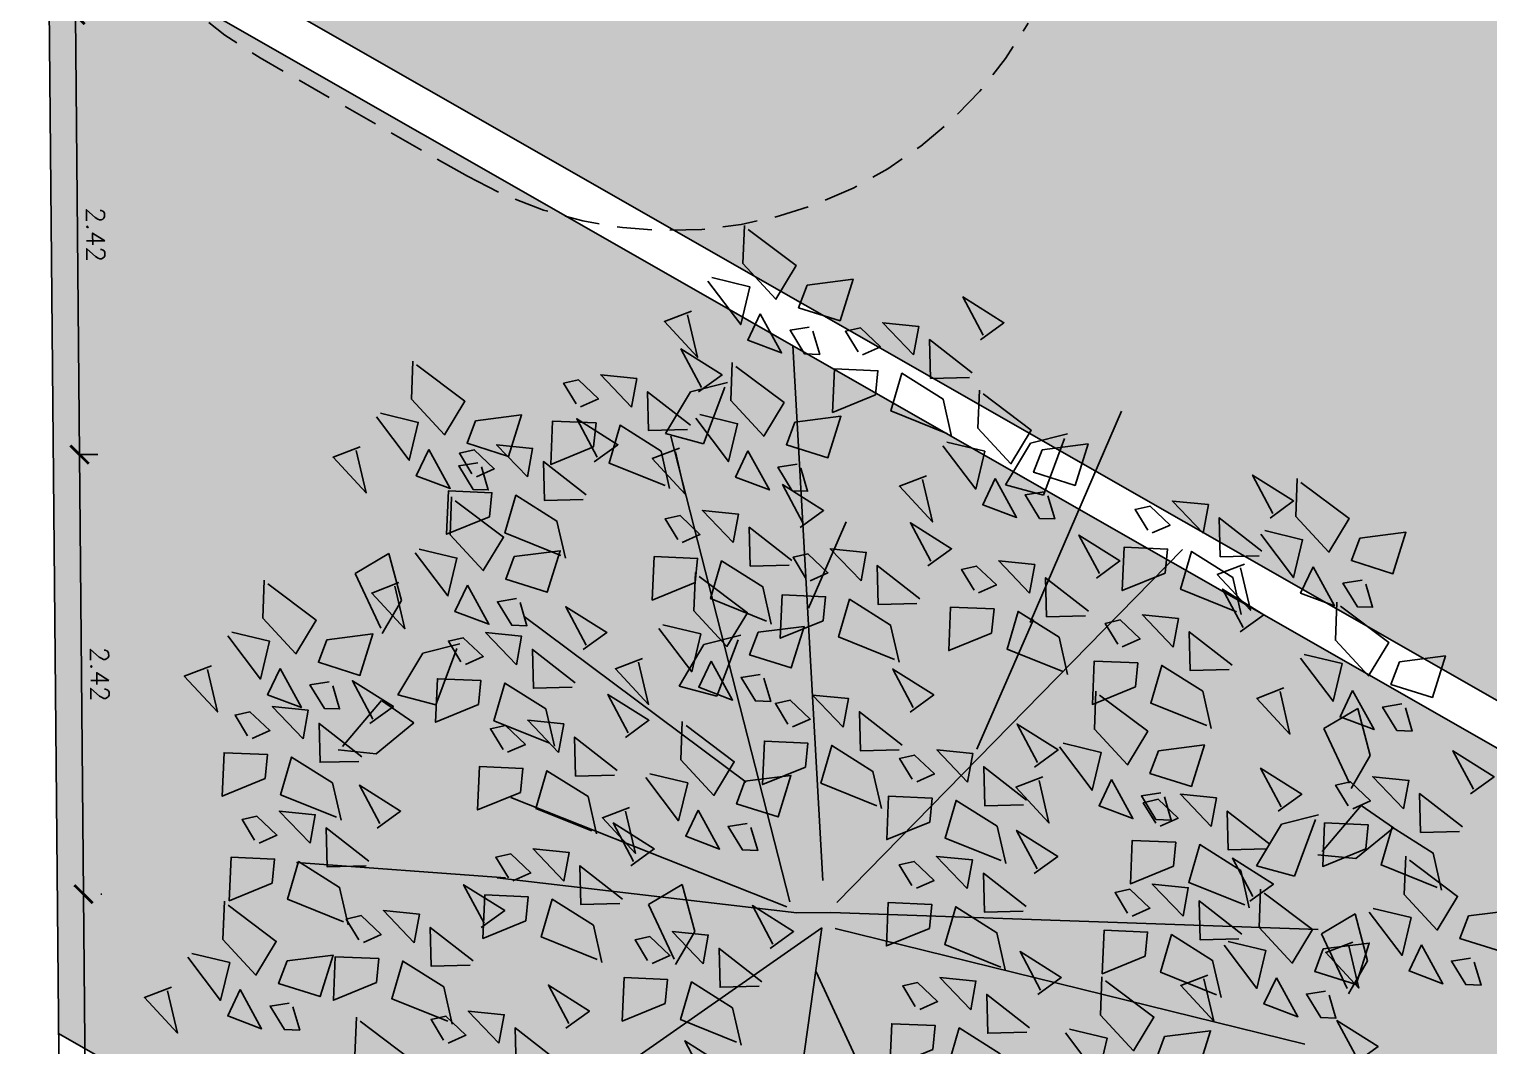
# Model space of a CAD drawing. Header units: millimetres. Extents: x 460 to 723, y 360 to 962.
# Drawn here: x 581.85 to 589.88, y 576.43 to 582.02 of the extents above; entities that cross this region are included whole.
import ezdxf

# ---------------------------------------------------------------- set-up
doc = ezdxf.new("R2010")
doc.units = ezdxf.units.MM
doc.linetypes.add('HIDDEN2', pattern=[4.7625, 3.175, -1.5875])
doc.layers.get('0').update_dxf_attribs({"true_color": 0xc2ced6})
for name, color, linetype in [('00_Lotes', 224, 'Continuous'), ('ARBOLES', 7, 'Continuous'), ('C-ROAD', 7, 'Continuous'), ('Default', 7, 'Continuous'), ('DV3_Predeterminado', 7, 'Continuous'), ('G-ACOTADO LOTES', 251, 'Continuous')]:
    doc.layers.add(name, color=color, linetype=linetype)
doc.layers.add('Menorca-Parques-A-Arboles', color=74, linetype='Continuous', lineweight=18)
doc.layers.add('Menorca-Parques-A-Bruñas', color=252, linetype='Continuous', lineweight=5)
doc.styles.add('01COTAS', font='romans.shx')
doc.dimstyles.new('DIM-50-PLANTA', dxfattribs={"dimscale": 0.05, "dimtxt": 2, "dimasz": 2, "dimexe": 2, "dimexo": 2, "dimgap": 1, "dimtad": 1, "dimzin": 4, "dimdsep": 46, "dimtxsty": '01COTAS', "dimblk": 'ARCHTICK', "dimcen": 25, "dimclrd": 256, "dimclre": 256, "dimclrt": 2, "dimadec": 0, "dimazin": 3, "dimtfac": 1, "dimtmove": 2, "dimatfit": 3, "dimfxl": 2, "dimtolj": 1, "dimtzin": 0, "dimarcsym": 0})

# ---------------------------------------------------------------- blocks, each defined once
blk = doc.blocks.new('SE2')
at = {"layer": 'DV3_Predeterminado', "color": 7, "linetype": 'HIDDEN2', "lineweight": 25}
blk.add_line((49.43, 88.65), (49.43, 110.4), dxfattribs=at)
for centre, start, end in [((86.93, 110.4), 90, 180), ((86.93, 88.65), 180, 270)]:
    blk.add_arc(centre, 37.5, start, end, dxfattribs=at)
blk = doc.blocks.new('rrety')
at = {"layer": 'ARBOLES', "color": 2}
for p, q in [((498.0409, 232.38948), (498.04069, 232.40944)), ((498.04271, 232.40746), (498.06883, 232.38973)), ((498.2316, 232.3946), (498.24968, 232.40305)), ((498.22291, 232.37072), (498.2316, 232.3946)), ((498.24871, 232.40039), (498.24339, 232.36928)), ((498.05904, 232.37169), (498.0409, 232.38948)), ((498.06883, 232.38973), (498.05904, 232.37169)), ((498.24339, 232.36928), (498.22291, 232.37072)), ((498.21788, 232.3568), (498.23765, 232.36237)), ((498.2234, 232.32572), (498.21788, 232.3568)), ((498.23765, 232.36237), (498.23754, 232.33696)), ((498.23754, 232.33696), (498.22339, 232.32289)), ((498.26115, 232.31898), (498.26094, 232.33893)), ((498.26296, 232.33696), (498.28908, 232.31923)), ((498.27929, 232.30118), (498.26115, 232.31898)), ((498.28908, 232.31923), (498.27929, 232.30118)), ((498.09364, 232.27783), (498.1134, 232.2834)), ((498.1134, 232.2834), (498.1133, 232.25799)), ((498.09916, 232.24675), (498.09364, 232.27783)), ((498.1133, 232.25799), (498.09915, 232.24393)), ((497.80562, 232.21008), (497.80552, 232.18466)), ((497.80552, 232.18466), (497.79136, 232.1706)), ((498.16706, 232.16785), (498.18682, 232.17342)), ((498.18682, 232.17342), (498.18672, 232.148)), ((498.17257, 232.13676), (498.16706, 232.16785)), ((497.78576, 232.148), (497.81188, 232.13028)), ((498.18672, 232.148), (498.17256, 232.13394)), ((497.80208, 232.11223), (497.78394, 232.13003)), ((497.81188, 232.13028), (497.80208, 232.11223))]:
    blk.add_line(p, q, dxfattribs=at)
at = {"layer": 'ARBOLES', "color": 108}
for p, q in [((497.73029, 232.22309), (497.73009, 232.24305)), ((497.73211, 232.24107), (497.75823, 232.22334)), ((497.74843, 232.2053), (497.73029, 232.22309)), ((497.75823, 232.22334), (497.74843, 232.2053)), ((497.78586, 232.20451), (497.80562, 232.21008)), ((497.79138, 232.17343), (497.78586, 232.20451)), ((497.76287, 232.18027), (497.78095, 232.18871)), ((497.75417, 232.15639), (497.76287, 232.18027)), ((497.77998, 232.18606), (497.77466, 232.15494)), ((497.77466, 232.15494), (497.75417, 232.15639)), ((497.78394, 232.13003), (497.78374, 232.14998)), ((498.00046, 232.10016), (498.02022, 232.10573)), ((498.02022, 232.10573), (498.02012, 232.08032)), ((498.00597, 232.06908), (498.00046, 232.10016)), ((498.02012, 232.08032), (498.00596, 232.06626))]:
    blk.add_line(p, q, dxfattribs=at)
at = {"layer": 'ARBOLES', "color": 92}
for points in [[(498.26144, 232.5542), (498.27086, 232.56612), (498.24649, 232.57333), (498.26224, 232.5569)], [(498.22987, 232.53707), (498.22846, 232.5522), (498.20981, 232.54889), (498.22987, 232.53707)], [(498.26126, 232.53367), (498.24181, 232.52766), (498.23578, 232.54709), (498.26206, 232.53637)], [(498.20421, 232.52996), (498.21203, 232.53647), (498.19929, 232.54318), (498.19227, 232.53938), (498.2015, 232.53076)], [(498.25787, 232.50232), (498.22649, 232.50572), (498.22667, 232.52626), (498.25104, 232.51904), (498.26058, 232.50152)], [(498.12207, 232.50555), (498.1162, 232.49725), (498.13023, 232.49405), (498.13603, 232.49953), (498.12489, 232.50548)], [(498.24387, 232.48062), (498.25852, 232.49998), (498.26928, 232.47994), (498.24922, 232.46919), (498.24387, 232.48062)], [(498.09911, 232.49207), (498.10437, 232.47782), (498.12154, 232.48582), (498.09911, 232.49207)], [(498.18701, 232.48299), (498.18114, 232.47469), (498.19518, 232.47149), (498.20098, 232.47697), (498.18984, 232.48292)], [(498.20146, 232.47895), (498.23266, 232.48375), (498.23777, 232.46386), (498.21237, 232.46455), (498.19864, 232.47902)], [(498.26043, 232.46607), (498.25456, 232.45777), (498.26859, 232.45457), (498.27439, 232.46005), (498.26325, 232.46599)], [(497.99678, 232.4561), (497.99075, 232.44216), (498.01616, 232.44147), (497.9967, 232.45328)], [(498.20627, 232.44778), (498.22351, 232.4586), (498.23434, 232.44138), (498.20619, 232.44496)], [(498.27494, 232.4355), (498.28958, 232.45485), (498.30034, 232.43481), (498.28028, 232.42407), (498.27494, 232.4355)], [(498.11963, 232.42986), (498.13428, 232.44921), (498.14504, 232.42917), (498.12497, 232.41843), (498.11963, 232.42986)], [(498.23747, 232.45258), (498.24273, 232.43834), (498.2599, 232.44634), (498.23747, 232.45258)], [(498.13796, 232.44482), (498.13194, 232.43088), (498.15734, 232.43019), (498.13789, 232.442)], [(497.99251, 232.42818), (498.02371, 232.43298), (498.02882, 232.4131), (498.00342, 232.41378), (497.98968, 232.42826)], [(498.07722, 232.42818), (498.10842, 232.43298), (498.11353, 232.4131), (498.08813, 232.41378), (498.07439, 232.42826)], [(498.23252, 232.43382), (498.26372, 232.43862), (498.26883, 232.41874), (498.24343, 232.41942), (498.2297, 232.4339)], [(498.21138, 232.4279), (498.20535, 232.41395), (498.23076, 232.41327), (498.2113, 232.42508)], [(498.29149, 232.42095), (498.28562, 232.41264), (498.29965, 232.40944), (498.30545, 232.41493), (498.29431, 232.42087)], [(498.32921, 232.39909), (498.33863, 232.41101), (498.31426, 232.41822), (498.33001, 232.40179)], [(498.13619, 232.41531), (498.13031, 232.407), (498.14435, 232.4038), (498.15015, 232.40929), (498.13901, 232.41523)], [(498.23733, 232.40266), (498.25457, 232.41348), (498.2654, 232.39626), (498.23725, 232.39984)], [(497.99731, 232.39702), (498.01455, 232.40784), (498.02539, 232.39062), (497.99724, 232.3942)], [(498.08202, 232.39702), (498.09927, 232.40784), (498.1101, 232.39062), (498.08195, 232.3942)], [(498.11323, 232.40182), (498.11849, 232.38757), (498.13566, 232.39557), (498.11323, 232.40182)], [(498.26853, 232.40746), (498.27379, 232.39321), (498.29096, 232.40121), (498.26853, 232.40746)], [(498.29764, 232.38196), (498.29623, 232.39709), (498.27758, 232.39378), (498.29764, 232.38196)], [(498.15634, 232.37346), (498.17099, 232.39281), (498.18174, 232.37277), (498.16168, 232.36203), (498.15634, 232.37346)], [(498.27198, 232.37485), (498.2798, 232.38136), (498.26706, 232.38807), (498.26004, 232.38427), (498.26927, 232.37565)], [(497.85979, 232.37742), (497.89099, 232.38222), (497.89611, 232.36233), (497.8707, 232.36302), (497.85697, 232.3775)], [(498.24244, 232.38277), (498.23641, 232.36883), (498.26182, 232.36815), (498.24236, 232.37996)], [(498.00243, 232.37713), (497.9964, 232.36319), (498.02181, 232.3625), (498.00235, 232.37431)], [(498.08714, 232.37713), (498.08111, 232.36319), (498.10652, 232.3625), (498.08706, 232.37431)], [(498.32564, 232.34721), (498.29425, 232.35061), (498.29444, 232.37115), (498.31881, 232.36393), (498.32835, 232.34641)], [(498.10332, 232.35115), (498.11274, 232.36306), (498.08837, 232.37028), (498.10412, 232.35385)], [(498.1987, 232.34525), (498.21334, 232.36461), (498.2241, 232.34457), (498.20404, 232.33383), (498.1987, 232.34525)], [(498.28422, 232.35652), (498.26508, 232.3416), (498.25986, 232.36373), (498.28201, 232.36894), (498.28422, 232.35652)], [(498.07175, 232.33402), (498.07033, 232.34914), (498.05169, 232.34584), (498.07175, 232.33402)], [(498.11873, 232.34062), (498.13597, 232.35144), (498.14681, 232.33422), (498.11866, 232.3378)], [(497.93609, 232.32551), (497.95074, 232.34487), (497.9615, 232.32483), (497.94143, 232.31408), (497.93609, 232.32551)], [(498.10313, 232.33061), (498.08369, 232.3246), (498.07766, 232.34403), (498.10393, 232.33332)], [(498.14993, 232.34542), (498.1552, 232.33117), (498.17236, 232.33917), (498.14993, 232.34542)], [(498.04609, 232.32691), (498.0539, 232.33342), (498.04116, 232.34013), (498.03415, 232.33632), (498.04338, 232.32771)], [(497.84279, 232.30208), (497.8114, 232.30549), (497.81159, 232.32602), (497.83596, 232.31881), (497.8455, 232.30128)], [(497.89368, 232.32384), (497.92488, 232.32864), (497.92999, 232.30875), (497.90459, 232.30944), (497.89085, 232.32391)], [(498.21525, 232.3307), (498.20938, 232.3224), (498.22341, 232.3192), (498.22921, 232.32468), (498.21807, 232.33063)], [(498.26709, 232.31166), (498.27651, 232.32358), (498.25214, 232.33079), (498.26789, 232.31437)], [(498.09974, 232.29926), (498.06836, 232.30267), (498.06855, 232.3232), (498.09291, 232.31599), (498.10245, 232.29846)], [(498.12385, 232.32073), (498.11782, 232.30679), (498.14322, 232.3061), (498.12377, 232.31791)], [(498.16109, 232.31241), (498.17833, 232.32323), (498.18916, 232.30601), (498.16101, 232.3096)], [(497.95265, 232.31096), (497.94678, 232.30265), (497.96081, 232.29945), (497.96661, 232.30494), (497.95547, 232.31088)], [(498.19229, 232.31721), (498.19755, 232.30297), (498.21472, 232.31097), (498.19229, 232.31721)], [(498.23552, 232.29454), (498.23411, 232.30966), (498.21546, 232.30636), (498.23552, 232.29454)], [(497.89849, 232.29267), (497.91573, 232.30349), (497.92656, 232.28627), (497.89841, 232.28985)], [(498.26691, 232.29113), (498.24746, 232.28512), (498.24143, 232.30455), (498.26771, 232.29384)], [(497.83162, 232.28039), (497.84626, 232.29974), (497.85702, 232.2797), (497.83696, 232.26896), (497.83162, 232.28039)], [(497.92969, 232.29747), (497.93495, 232.28323), (497.95212, 232.29123), (497.92969, 232.29747)], [(497.96433, 232.27757), (497.97898, 232.29692), (497.98973, 232.27688), (497.96967, 232.26614), (497.96433, 232.27757)], [(498.20986, 232.28743), (498.21767, 232.29394), (498.20494, 232.30065), (498.19792, 232.29684), (498.20715, 232.28823)], [(497.99251, 232.28435), (498.02371, 232.28915), (498.02882, 232.26927), (498.00342, 232.26995), (497.98968, 232.28443)], [(498.1662, 232.29253), (498.16017, 232.27858), (498.18558, 232.2779), (498.16612, 232.28971)], [(498.32074, 232.2609), (498.33016, 232.27282), (498.30579, 232.28003), (498.32154, 232.2636)], [(498.10563, 232.26351), (498.10422, 232.27864), (498.08557, 232.27533), (498.10563, 232.26351)], [(498.24387, 232.25783), (498.25852, 232.27718), (498.26928, 232.25714), (498.24922, 232.2464), (498.24387, 232.25783)], [(498.13363, 232.22876), (498.10224, 232.23216), (498.10243, 232.2527), (498.1268, 232.24549), (498.13634, 232.22796)], [(498.13375, 232.23245), (498.1484, 232.2518), (498.15915, 232.23176), (498.13909, 232.22102), (498.13375, 232.23245)], [(498.26351, 232.23666), (498.27132, 232.24317), (498.25859, 232.24988), (498.25157, 232.24608), (498.2608, 232.23746)], [(498.32056, 232.24037), (498.30111, 232.23436), (498.29508, 232.25379), (498.32136, 232.24307)], [(498.26043, 232.24328), (498.25456, 232.23497), (498.26859, 232.23177), (498.27439, 232.23726), (498.26325, 232.2432)], [(498.06598, 232.21553), (498.08063, 232.23488), (498.09139, 232.21484), (498.07132, 232.2041), (498.06598, 232.21553)], [(498.09134, 232.23077), (498.12254, 232.23557), (498.12765, 232.21568), (498.10225, 232.21637), (498.08851, 232.23085)], [(498.20627, 232.22499), (498.22351, 232.23581), (498.23434, 232.21859), (498.20619, 232.22217)], [(498.23747, 232.22979), (498.24273, 232.21554), (498.2599, 232.22354), (498.23747, 232.22979)], [(497.89386, 232.20993), (497.89244, 232.22505), (497.8738, 232.22175), (497.89386, 232.20993)], [(498.02357, 232.21385), (498.05477, 232.21865), (498.05988, 232.19876), (498.03448, 232.19945), (498.02074, 232.21393)], [(498.15031, 232.21789), (498.14443, 232.20959), (498.15847, 232.20639), (498.16427, 232.21187), (498.15313, 232.21782)], [(498.21138, 232.2051), (498.20535, 232.19116), (498.23076, 232.19047), (498.2113, 232.20228)], [(498.17673, 232.17629), (498.18615, 232.18821), (498.16178, 232.19542), (498.17753, 232.179)], [(498.17322, 232.19693), (498.20442, 232.20173), (498.20954, 232.18184), (498.18413, 232.18253), (498.1704, 232.197)], [(497.90786, 232.16194), (497.9225, 232.18129), (497.93326, 232.16126), (497.9132, 232.15051), (497.90786, 232.16194)], [(498.17803, 232.16576), (498.19527, 232.17658), (498.2061, 232.15936), (498.17795, 232.16295)], [(498.17655, 232.15576), (498.1571, 232.14975), (498.15107, 232.16918), (498.17735, 232.15847)], [(498.03349, 232.1628), (498.02746, 232.14886), (498.05287, 232.14817), (498.03341, 232.15998)], [(497.98051, 232.148), (497.98578, 232.13376), (498.00294, 232.14176), (497.98051, 232.148)], [(498.17316, 232.12441), (498.14178, 232.12782), (498.14196, 232.14835), (498.16633, 232.14114), (498.17587, 232.12361)]]:
    blk.add_lwpolyline(points, dxfattribs=at)
at = {"layer": 'ARBOLES', "color": 2}
for points in [[(498.16751, 232.51924), (498.13613, 232.52264), (498.13631, 232.54318), (498.16068, 232.53597), (498.17022, 232.51844)], [(498.21646, 232.51163), (498.19732, 232.49671), (498.19209, 232.51884), (498.21424, 232.52405), (498.21646, 232.51163)], [(498.17046, 232.49754), (498.1851, 232.5169), (498.19586, 232.49686), (498.1758, 232.48612), (498.17046, 232.49754)], [(498.12804, 232.49587), (498.15924, 232.50067), (498.16436, 232.48078), (498.13895, 232.48147), (498.12522, 232.49594)], [(498.06791, 232.48727), (498.08515, 232.49809), (498.09598, 232.48087), (498.06783, 232.48445)], [(498.13285, 232.46471), (498.15009, 232.47552), (498.16093, 232.4583), (498.13278, 232.46189)], [(498.07302, 232.46738), (498.06699, 232.45344), (498.0924, 232.45275), (498.07294, 232.46456)], [(498.16405, 232.46951), (498.16932, 232.45526), (498.18648, 232.46326), (498.16405, 232.46951)], [(498.05148, 232.41531), (498.0456, 232.407), (498.05964, 232.4038), (498.06544, 232.40929), (498.0543, 232.41523)], [(498.02852, 232.40182), (498.03378, 232.38757), (498.05094, 232.39557), (498.02852, 232.40182)], [(498.32903, 232.37856), (498.30958, 232.37255), (498.30355, 232.39198), (498.32983, 232.38126)], [(498.11392, 232.37178), (498.14513, 232.37658), (498.15024, 232.35669), (498.12483, 232.35738), (498.1111, 232.37186)], [(498.1729, 232.3589), (498.16702, 232.3506), (498.18106, 232.3474), (498.18686, 232.35288), (498.17572, 232.35883)], [(498.1372, 232.28064), (498.14662, 232.29256), (498.12225, 232.29977), (498.138, 232.28335)], [(497.92191, 232.27589), (497.95312, 232.28069), (497.95823, 232.26081), (497.93282, 232.26149), (497.91909, 232.27597)], [(498.2221, 232.2691), (498.20296, 232.25417), (498.19773, 232.27631), (498.21989, 232.28152), (498.2221, 232.2691)], [(498.13702, 232.26011), (498.11757, 232.2541), (498.11154, 232.27353), (498.13782, 232.26281)], [(497.98089, 232.26302), (497.97501, 232.25471), (497.98905, 232.25151), (497.99485, 232.257), (497.98371, 232.26294)], [(498.00243, 232.2333), (497.9964, 232.21936), (498.02181, 232.21867), (498.00235, 232.23049)], [(498.27575, 232.21833), (498.25661, 232.20341), (498.25138, 232.22554), (498.27354, 232.23075), (498.27575, 232.21833)], [(497.86819, 232.20282), (497.87601, 232.20933), (497.86327, 232.21604), (497.85626, 232.21223), (497.86549, 232.20362)], [(498.09614, 232.19961), (498.11338, 232.21043), (498.12422, 232.19321), (498.09607, 232.19679)], [(497.83651, 232.20441), (497.84177, 232.19016), (497.85893, 232.19816), (497.83651, 232.20441)], [(497.88044, 232.18449), (497.8613, 232.16957), (497.85607, 232.1917), (497.87822, 232.19691), (497.88044, 232.18449)], [(497.92185, 232.17518), (497.89047, 232.17858), (497.89065, 232.19911), (497.91502, 232.1919), (497.92456, 232.17437)], [(498.05958, 232.18749), (498.06484, 232.17324), (498.08201, 232.18124), (498.05958, 232.18749)], [(497.81042, 232.17972), (497.80439, 232.16578), (497.82979, 232.16509), (497.81034, 232.1769)], [(498.00348, 232.16149), (497.9976, 232.15318), (498.01164, 232.14998), (498.01744, 232.15547), (498.0063, 232.16141)]]:
    blk.add_lwpolyline(points, dxfattribs=at)
at = {"layer": 'ARBOLES', "color": 32}
for points in [[(497.98461, 232.35387), (498.05816, 232.51611)], [(497.97541, 232.3753), (497.77925, 232.50999)], [(497.98461, 232.35387), (497.92331, 232.50081)], [(498.14034, 232.4159), (498.23842, 232.46488)], [(497.99993, 232.35387), (498.14398, 232.41816)], [(498.00606, 232.35387), (498.15931, 232.37836)], [(497.97848, 232.35081), (497.73634, 232.27734)], [(498.00606, 232.35081), (498.18383, 232.17326)], [(497.98461, 232.34469), (497.76086, 232.22224)], [(497.98461, 232.33857), (497.92331, 232.08755)], [(497.99687, 232.33244), (498.15318, 232.09979)], [(498.05759, 232.30876), (498.20164, 232.29345)], [(497.97177, 232.15876), (497.96258, 232.23223)], [(497.97235, 232.16102), (497.98767, 232.04163)]]:
    blk.add_lwpolyline(points, dxfattribs=at)
at = {"layer": 'ARBOLES', "color": 108}
for points in [[(498.03492, 232.42986), (498.04957, 232.44921), (498.06033, 232.42917), (498.04026, 232.41843), (498.03492, 232.42986)], [(497.90221, 232.3791), (497.91686, 232.39845), (497.92761, 232.37841), (497.90755, 232.36767), (497.90221, 232.3791)], [(497.91876, 232.36454), (497.91289, 232.35624), (497.92693, 232.35304), (497.93273, 232.35852), (497.92159, 232.36447)], [(497.8958, 232.35106), (497.90107, 232.33681), (497.91823, 232.34481), (497.8958, 232.35106)], [(498.15628, 232.34358), (498.18748, 232.34838), (498.19259, 232.32849), (498.16719, 232.32918), (498.15346, 232.34365)], [(497.84618, 232.33343), (497.82673, 232.32742), (497.8207, 232.34686), (497.84698, 232.33614)], [(498.03492, 232.28603), (498.04957, 232.30538), (498.06033, 232.28534), (498.04026, 232.2746), (498.03492, 232.28603)], [(498.26352, 232.25978), (498.23213, 232.26319), (498.23232, 232.28372), (498.25669, 232.27651), (498.26623, 232.25898)], [(497.70876, 232.27279), (497.70274, 232.25884), (497.72814, 232.25816), (497.70869, 232.26997)], [(498.05148, 232.27148), (498.0456, 232.26317), (498.05964, 232.25997), (498.06544, 232.26546), (498.0543, 232.2714)], [(497.76679, 232.25505), (497.76538, 232.27018), (497.74673, 232.26687), (497.76679, 232.25505)], [(497.79817, 232.25165), (497.77873, 232.24564), (497.7727, 232.26507), (497.79897, 232.25435)], [(497.84817, 232.26584), (497.8423, 232.25753), (497.85634, 232.25433), (497.86213, 232.25982), (497.851, 232.26576)], [(497.99731, 232.25319), (498.01455, 232.26401), (498.02539, 232.24679), (497.99724, 232.25037)], [(498.07997, 232.2564), (498.08779, 232.26291), (498.07505, 232.26962), (498.06803, 232.26582), (498.07726, 232.2572)], [(497.74113, 232.24794), (497.74894, 232.25445), (497.73621, 232.26116), (497.72919, 232.25736), (497.73842, 232.24874)], [(497.79401, 232.24755), (497.81125, 232.25837), (497.82208, 232.24115), (497.79393, 232.24473)], [(498.02852, 232.25799), (498.03378, 232.24374), (498.05094, 232.25174), (498.02852, 232.25799)], [(498.20146, 232.25615), (498.23266, 232.26095), (498.23777, 232.24107), (498.21237, 232.24175), (498.19864, 232.25623)], [(498.28917, 232.24377), (498.28776, 232.2589), (498.26911, 232.25559), (498.28917, 232.24377)], [(497.82521, 232.25235), (497.83048, 232.2381), (497.84764, 232.2461), (497.82521, 232.25235)], [(497.75337, 232.22961), (497.73423, 232.21469), (497.729, 232.23683), (497.75116, 232.24203), (497.75337, 232.22961)], [(497.79479, 232.2203), (497.7634, 232.2237), (497.76359, 232.24424), (497.78796, 232.23703), (497.79749, 232.2195)], [(497.74189, 232.2186), (497.7513, 232.23052), (497.72694, 232.23773), (497.74269, 232.2213)], [(497.8005, 232.23077), (497.8317, 232.23557), (497.83681, 232.21568), (497.81141, 232.21637), (497.79767, 232.23085)], [(497.79912, 232.22766), (497.7931, 232.21372), (497.8185, 232.21303), (497.79905, 232.22484)], [(497.71032, 232.20147), (497.7089, 232.21659), (497.69026, 232.21329), (497.71032, 232.20147)], [(497.7417, 232.19806), (497.72225, 232.19206), (497.71623, 232.21149), (497.7425, 232.20077)], [(497.68465, 232.19436), (497.69247, 232.20087), (497.67973, 232.20758), (497.67272, 232.20377), (497.68195, 232.19516)], [(497.98692, 232.17604), (498.00157, 232.1954), (498.01232, 232.17536), (497.99226, 232.16461), (497.98692, 232.17604)], [(497.6969, 232.17603), (497.67776, 232.16111), (497.67253, 232.18324), (497.69468, 232.18845), (497.6969, 232.17603)], [(497.73831, 232.16672), (497.70693, 232.17012), (497.70712, 232.19065), (497.73148, 232.18344), (497.74102, 232.16591)], [(497.76103, 232.17322), (497.77567, 232.19258), (497.78643, 232.17254), (497.76637, 232.16179), (497.76103, 232.17322)], [(498.02838, 232.18269), (498.04562, 232.19351), (498.05645, 232.17629), (498.0283, 232.17987)], [(497.71861, 232.17155), (497.74981, 232.17635), (497.75492, 232.15646), (497.72952, 232.15715), (497.71579, 232.17162)], [(497.86544, 232.16027), (497.89664, 232.16507), (497.90175, 232.14518), (497.87635, 232.14586), (497.86262, 232.16034)], [(497.77758, 232.15867), (497.77171, 232.15036), (497.78574, 232.14716), (497.79154, 232.15265), (497.7804, 232.15859)], [(497.72342, 232.14038), (497.74066, 232.1512), (497.75149, 232.13398), (497.72334, 232.13756)], [(497.75462, 232.14518), (497.75988, 232.13093), (497.77705, 232.13894), (497.75462, 232.14518)], [(497.92441, 232.14739), (497.91854, 232.13908), (497.93258, 232.13588), (497.93837, 232.14137), (497.92723, 232.14731)], [(498.05814, 232.12271), (498.06756, 232.13463), (498.04319, 232.14184), (498.05894, 232.12541)], [(498.13175, 232.13373), (498.11261, 232.1188), (498.10738, 232.14094), (498.12953, 232.14615), (498.13175, 232.13373)], [(498.18314, 232.14588), (498.17712, 232.13193), (498.20252, 232.13125), (498.18307, 232.14306)], [(497.87025, 232.1291), (497.88749, 232.13992), (497.89832, 232.1227), (497.87017, 232.12628)], [(497.90145, 232.1339), (497.90672, 232.11965), (497.92388, 232.12765), (497.90145, 232.1339)], [(498.20779, 232.11143), (498.21721, 232.12335), (498.19284, 232.13056), (498.20859, 232.11413)], [(497.72853, 232.1205), (497.7225, 232.10655), (497.74791, 232.10587), (497.72845, 232.11768)], [(497.80915, 232.10558), (497.80773, 232.12071), (497.78908, 232.1174), (497.80915, 232.10558)], [(497.9248, 232.10272), (497.93944, 232.12207), (497.9502, 232.10203), (497.93014, 232.09129), (497.9248, 232.10272)], [(497.95442, 232.12332), (497.9484, 232.10937), (497.9738, 232.10869), (497.95435, 232.1205)], [(498.02657, 232.10558), (498.02515, 232.12071), (498.00651, 232.1174), (498.02657, 232.10558)], [(498.10269, 232.0999), (498.11734, 232.11925), (498.12809, 232.09921), (498.10803, 232.08847), (498.10269, 232.0999)], [(497.78348, 232.09847), (497.7913, 232.10498), (497.77856, 232.11169), (497.77155, 232.10789), (497.78078, 232.09927)], [(497.84053, 232.10218), (497.82108, 232.09617), (497.81505, 232.1156), (497.84133, 232.10488)], [(498.00091, 232.09847), (498.00872, 232.10498), (497.99598, 232.11169), (497.98897, 232.10789), (497.9982, 232.09927)], [(498.05795, 232.10218), (498.03851, 232.09617), (498.03248, 232.1156), (498.05875, 232.10488)], [(497.87536, 232.10922), (497.86934, 232.09527), (497.89474, 232.09459), (497.87529, 232.1064)], [(497.88238, 232.10104), (497.91358, 232.10584), (497.9187, 232.08596), (497.89329, 232.08664), (497.87956, 232.10112)], [(498.17622, 232.0943), (498.17481, 232.10943), (498.15616, 232.10612), (498.17622, 232.0943)], [(498.20761, 232.0909), (498.18816, 232.08489), (498.18213, 232.10432), (498.20841, 232.0936)], [(497.89154, 232.07759), (497.90096, 232.08951), (497.87659, 232.09672), (497.89234, 232.08029)], [(498.06027, 232.09822), (498.09148, 232.10302), (498.09659, 232.08313), (498.07118, 232.08382), (498.05745, 232.0983)], [(498.15056, 232.08719), (498.15838, 232.0937), (498.14564, 232.10041), (498.13862, 232.09661), (498.14785, 232.08799)], [(497.79573, 232.08014), (497.77659, 232.06522), (497.77136, 232.08735), (497.79351, 232.09256), (497.79573, 232.08014)], [(497.83714, 232.07083), (497.80576, 232.07423), (497.80594, 232.09477), (497.83031, 232.08756), (497.83985, 232.07003)], [(498.01315, 232.08014), (497.99401, 232.06522), (497.98878, 232.08735), (498.01094, 232.09256), (498.01315, 232.08014)], [(498.05457, 232.07083), (498.02318, 232.07423), (498.02337, 232.09477), (498.04774, 232.08756), (498.05727, 232.07003)], [(497.88719, 232.06988), (497.90443, 232.0807), (497.91527, 232.06348), (497.88711, 232.06706)], [(497.94135, 232.08816), (497.93548, 232.07986), (497.94952, 232.07666), (497.95532, 232.08215), (497.94418, 232.08809)], [(498.11925, 232.08534), (498.11337, 232.07704), (498.12741, 232.07384), (498.13321, 232.07933), (498.12207, 232.08527)], [(498.16281, 232.06886), (498.14367, 232.05394), (498.13844, 232.07607), (498.16059, 232.08128), (498.16281, 232.06886)], [(498.20422, 232.05955), (498.17284, 232.06295), (498.17302, 232.08349), (498.19739, 232.07627), (498.20693, 232.05875)], [(497.85997, 232.06046), (497.85856, 232.07558), (497.83991, 232.07228), (497.85997, 232.06046)], [(497.91839, 232.07468), (497.92366, 232.06043), (497.94082, 232.06843), (497.91839, 232.07468)], [(498.06508, 232.06706), (498.08232, 232.07788), (498.09316, 232.06066), (498.06501, 232.06424)], [(497.83431, 232.05335), (497.84213, 232.05986), (497.82939, 232.06657), (497.82237, 232.06276), (497.8316, 232.05415)], [(497.89136, 232.05706), (497.87191, 232.05105), (497.86588, 232.07048), (497.89216, 232.05976)], [(498.09628, 232.07186), (498.10155, 232.05761), (498.11871, 232.06561), (498.09628, 232.07186)], [(497.84655, 232.03502), (497.82741, 232.0201), (497.82219, 232.04223), (497.84434, 232.04744), (497.84655, 232.03502)], [(497.88797, 232.02571), (497.85658, 232.02911), (497.85677, 232.04964), (497.88114, 232.04243), (497.89068, 232.0249)], [(497.8923, 232.04999), (497.88628, 232.03605), (497.91168, 232.03536), (497.89223, 232.04717)], [(498.0702, 232.04717), (498.06417, 232.03323), (498.08957, 232.03254), (498.07012, 232.04435)]]:
    blk.add_lwpolyline(points, dxfattribs=at)
at = {"layer": 'ARBOLES', "color": 98}
for points in [[(497.8646, 232.34626), (497.88184, 232.35708), (497.89268, 232.33986), (497.86453, 232.34344)], [(497.86971, 232.32637), (497.86369, 232.31243), (497.88909, 232.31174), (497.86964, 232.32355)], [(497.80137, 232.3114), (497.78223, 232.29648), (497.77701, 232.31861), (497.79916, 232.32382), (497.80137, 232.3114)], [(498.05833, 232.30858), (498.03919, 232.29366), (498.03396, 232.31579), (498.05612, 232.321), (498.05833, 232.30858)], [(497.79836, 232.27218), (497.80778, 232.2841), (497.78341, 232.29131), (497.79916, 232.27489)], [(497.7892, 232.27871), (497.8204, 232.28351), (497.82552, 232.26363), (497.80011, 232.26431), (497.78638, 232.27879)], [(497.9036, 232.27279), (497.89757, 232.25884), (497.92298, 232.25816), (497.90352, 232.26997)], [(497.84291, 232.23245), (497.85756, 232.2518), (497.86832, 232.23176), (497.84825, 232.22102), (497.84291, 232.23245)], [(497.92672, 232.24473), (497.94396, 232.25555), (497.9548, 232.23833), (497.92665, 232.24191)], [(497.95792, 232.24953), (497.96319, 232.23528), (497.98035, 232.24328), (497.95792, 232.24953)], [(498.09221, 232.23807), (498.07307, 232.22315), (498.06785, 232.24529), (498.09, 232.25049), (498.09221, 232.23807)], [(497.92543, 232.22706), (497.93484, 232.23898), (497.91047, 232.24619), (497.92623, 232.22976)], [(498.31717, 232.20902), (498.28578, 232.21242), (498.28597, 232.23296), (498.31034, 232.22574), (498.31988, 232.20822)], [(497.92524, 232.20653), (497.90579, 232.20052), (497.89976, 232.21995), (497.92604, 232.20923)], [(497.93184, 232.22484), (497.92581, 232.2109), (497.95121, 232.21021), (497.93176, 232.22202)], [(497.8053, 232.19961), (497.82254, 232.21043), (497.83338, 232.19321), (497.80523, 232.19679)], [(497.85947, 232.21789), (497.85359, 232.20959), (497.86763, 232.20639), (497.87343, 232.21187), (497.86229, 232.21782)], [(498.07598, 232.21386), (498.08211, 232.16488)], [(498.21564, 232.1986), (498.23028, 232.21796), (498.24104, 232.19792), (498.22098, 232.18718), (498.21564, 232.1986)], [(498.12734, 232.20441), (498.13261, 232.19016), (498.14977, 232.19816), (498.12734, 232.20441)], [(498.08254, 232.20097), (498.07666, 232.19267), (498.0907, 232.18947), (498.0965, 232.19495), (498.08536, 232.2009)], [(498.23219, 232.18405), (498.22632, 232.17575), (498.24036, 232.17255), (498.24615, 232.17803), (498.23502, 232.18398)], [(497.9445, 232.17437), (497.97571, 232.17917), (497.98082, 232.15928), (497.95541, 232.15997), (497.94168, 232.17444)], [(498.10126, 232.17972), (498.09523, 232.16578), (498.12063, 232.16509), (498.10118, 232.1769)], [(498.14516, 232.15917), (498.14375, 232.17429), (498.1251, 232.17099), (498.14516, 232.15917)], [(498.1195, 232.15206), (498.12732, 232.15857), (498.11458, 232.16528), (498.10756, 232.16147), (498.11679, 232.15286)], [(498.20923, 232.17056), (498.2145, 232.15632), (498.23166, 232.16432), (498.20923, 232.17056)], [(497.94931, 232.1432), (497.96655, 232.15402), (497.97739, 232.1368), (497.94924, 232.14038)], [(497.84072, 232.12271), (497.85013, 232.13463), (497.82576, 232.14184), (497.84152, 232.12541)]]:
    blk.add_lwpolyline(points, dxfattribs=at)
at = {"layer": 'ARBOLES'}
blk.add_lwpolyline([(497.99993, 232.35387), (497.98461, 232.34469)], dxfattribs=at)
blk = doc.blocks.new('BLOCK ADOQUIN ROJO 3')
at = {"layer": 'C-ROAD', "color": 244, "linetype": 'Continuous', "transparency": 33554687, "elevation": -6.8006}
for points in [[(311100.7103, 8611290.9814), (311100.7969, 8611290.9315), (311100.8969, 8611291.1047), (311100.8103, 8611291.1547)], [(311100.7969, 8611290.9315), (311100.8835, 8611290.8815), (311100.9835, 8611291.0547), (311100.8969, 8611291.1047)], [(311100.9835, 8611291.0547), (311100.9335, 8611290.9681), (311101.1067, 8611290.8681), (311101.1567, 8611290.9547)], [(311100.7103, 8611290.9814), (311100.6603, 8611290.8948), (311100.8335, 8611290.7948), (311100.8835, 8611290.8815)], [(311100.9335, 8611290.9681), (311100.8835, 8611290.8815), (311101.0567, 8611290.7815), (311101.1067, 8611290.8681)], [(311101.0567, 8611290.7815), (311101.1433, 8611290.7315), (311101.2433, 8611290.9047), (311101.1567, 8611290.9547)], [(311100.6603, 8611290.8948), (311100.6103, 8611290.8082), (311100.7835, 8611290.7082), (311100.8335, 8611290.7948)], [(311101.1433, 8611290.7315), (311101.2299, 8611290.6815), (311101.3299, 8611290.8547), (311101.2433, 8611290.9047)], [(311100.7835, 8611290.7082), (311100.8701, 8611290.6582), (311100.9701, 8611290.8315), (311100.8835, 8611290.8815)], [(311100.8701, 8611290.6582), (311100.9567, 8611290.6083), (311101.0567, 8611290.7815), (311100.9701, 8611290.8315)], [(311101.3299, 8611290.8547), (311101.2799, 8611290.7681), (311101.4531, 8611290.6681), (311101.5031, 8611290.7547)], [(311100.5103, 8611290.635), (311100.5969, 8611290.585), (311100.6969, 8611290.7582), (311100.6103, 8611290.8082)], [(311101.0567, 8611290.7815), (311101.0067, 8611290.6949), (311101.1799, 8611290.5949), (311101.2299, 8611290.6815)], [(311100.5969, 8611290.585), (311100.6835, 8611290.535), (311100.7835, 8611290.7082), (311100.6969, 8611290.7582)], [(311101.2799, 8611290.7681), (311101.2299, 8611290.6815), (311101.4031, 8611290.5815), (311101.4531, 8611290.6681)], [(311101.4031, 8611290.5815), (311101.4897, 8611290.5315), (311101.5897, 8611290.7047), (311101.5031, 8611290.7547)], [(311100.7835, 8611290.7082), (311100.7335, 8611290.6216), (311100.9067, 8611290.5216), (311100.9567, 8611290.6083)], [(311101.0067, 8611290.6949), (311100.9567, 8611290.6083), (311101.1299, 8611290.5083), (311101.1799, 8611290.5949)], [(311101.1299, 8611290.5083), (311101.2165, 8611290.4583), (311101.3165, 8611290.6315), (311101.2299, 8611290.6815)], [(311101.4897, 8611290.5315), (311101.5763, 8611290.4815), (311101.6763, 8611290.6547), (311101.5897, 8611290.7047)], [(311100.5103, 8611290.635), (311100.4603, 8611290.5484), (311100.6335, 8611290.4484), (311100.6835, 8611290.535)], [(311100.7335, 8611290.6216), (311100.6835, 8611290.535), (311100.8567, 8611290.435), (311100.9067, 8611290.5216)], [(311101.2165, 8611290.4583), (311101.3031, 8611290.4083), (311101.4031, 8611290.5815), (311101.3165, 8611290.6315)], [(311101.6763, 8611290.6547), (311101.6263, 8611290.5681), (311101.7996, 8611290.4681), (311101.8495, 8611290.5547)], [(311100.8567, 8611290.435), (311100.9433, 8611290.385), (311101.0433, 8611290.5583), (311100.9567, 8611290.6083)], [(311101.4031, 8611290.5815), (311101.3531, 8611290.4949), (311101.5264, 8611290.3949), (311101.5763, 8611290.4815)], [(311101.6263, 8611290.5681), (311101.5763, 8611290.4815), (311101.7496, 8611290.3815), (311101.7996, 8611290.4681)], [(311100.4603, 8611290.5484), (311100.4103, 8611290.4618), (311100.5835, 8611290.3618), (311100.6335, 8611290.4484)], [(311100.5835, 8611290.3618), (311100.6701, 8611290.3118), (311100.7701, 8611290.485), (311100.6835, 8611290.535)], [(311100.9433, 8611290.385), (311101.0299, 8611290.3351), (311101.1299, 8611290.5083), (311101.0433, 8611290.5583)], [(311101.7496, 8611290.3815), (311101.8362, 8611290.3315), (311101.9362, 8611290.5047), (311101.8495, 8611290.5547)], [(311100.3103, 8611290.2886), (311100.3969, 8611290.2386), (311100.4969, 8611290.4118), (311100.4103, 8611290.4618)], [(311100.6701, 8611290.3118), (311100.7567, 8611290.2618), (311100.8567, 8611290.435), (311100.7701, 8611290.485)], [(311101.1299, 8611290.5083), (311101.0799, 8611290.4217), (311101.2531, 8611290.3217), (311101.3031, 8611290.4083)], [(311101.3531, 8611290.4949), (311101.3031, 8611290.4083), (311101.4764, 8611290.3083), (311101.5264, 8611290.3949)], [(311101.4764, 8611290.3083), (311101.563, 8611290.2583), (311101.663, 8611290.4315), (311101.5763, 8611290.4815)], [(311101.8362, 8611290.3315), (311101.9228, 8611290.2815), (311102.0228, 8611290.4547), (311101.9362, 8611290.5047)], [(311100.3969, 8611290.2386), (311100.4835, 8611290.1886), (311100.5835, 8611290.3618), (311100.4969, 8611290.4118)], [(311100.8567, 8611290.435), (311100.8067, 8611290.3484), (311100.9799, 8611290.2484), (311101.0299, 8611290.3351)], [(311101.0799, 8611290.4217), (311101.0299, 8611290.3351), (311101.2032, 8611290.2351), (311101.2531, 8611290.3217)], [(311101.2032, 8611290.2351), (311101.2898, 8611290.1851), (311101.3898, 8611290.3583), (311101.3031, 8611290.4083)], [(311101.563, 8611290.2583), (311101.6496, 8611290.2083), (311101.7496, 8611290.3815), (311101.663, 8611290.4315)], [(311102.1094, 8611290.4047), (311102.0228, 8611290.4547), (311101.9728, 8611290.3681), (311102.0594, 8611290.3181)], [(311100.5835, 8611290.3618), (311100.5335, 8611290.2752), (311100.7067, 8611290.1752), (311100.7567, 8611290.2618)], [(311101.2898, 8611290.1851), (311101.3764, 8611290.1351), (311101.4764, 8611290.3083), (311101.3898, 8611290.3583)], [(311101.7496, 8611290.3815), (311101.6996, 8611290.2949), (311101.8728, 8611290.1949), (311101.9228, 8611290.2815)], [(311102.0594, 8611290.3181), (311101.9728, 8611290.3681), (311101.9228, 8611290.2815), (311102.0094, 8611290.2315)], [(311100.8067, 8611290.3484), (311100.7567, 8611290.2618), (311100.93, 8611290.1618), (311100.9799, 8611290.2484)], [(311100.93, 8611290.1618), (311101.0166, 8611290.1118), (311101.1165, 8611290.2851), (311101.0299, 8611290.3351)], [(311101.4764, 8611290.3083), (311101.4264, 8611290.2217), (311101.5996, 8611290.1217), (311101.6496, 8611290.2083)], [(311100.3103, 8611290.2886), (311100.2603, 8611290.202), (311100.4335, 8611290.102), (311100.4835, 8611290.1886)], [(311100.5335, 8611290.2752), (311100.4835, 8611290.1886), (311100.6568, 8611290.0886), (311100.7067, 8611290.1752)], [(311100.6568, 8611290.0886), (311100.7434, 8611290.0386), (311100.8433, 8611290.2118), (311100.7567, 8611290.2618)], [(311101.0166, 8611290.1118), (311101.1032, 8611290.0619), (311101.2032, 8611290.2351), (311101.1165, 8611290.2851)], [(311101.6996, 8611290.2949), (311101.6496, 8611290.2083), (311101.8228, 8611290.1083), (311101.8728, 8611290.1949)], [(311101.8228, 8611290.1083), (311101.9094, 8611290.0583), (311102.0094, 8611290.2315), (311101.9228, 8611290.2815)], [(311100.2603, 8611290.202), (311100.2103, 8611290.1154), (311100.3836, 8611290.0154), (311100.4335, 8611290.102)], [(311100.7434, 8611290.0386), (311100.83, 8611289.9886), (311100.93, 8611290.1618), (311100.8433, 8611290.2118)], [(311101.2032, 8611290.2351), (311101.1532, 8611290.1485), (311101.3264, 8611290.0485), (311101.3764, 8611290.1351)], [(311101.4264, 8611290.2217), (311101.3764, 8611290.1351), (311101.5496, 8611290.0351), (311101.5996, 8611290.1217)], [(311101.5496, 8611290.0351), (311101.6362, 8611289.9851), (311101.7362, 8611290.1583), (311101.6496, 8611290.2083)], [(311100.3836, 8611290.0154), (311100.4702, 8611289.9654), (311100.5701, 8611290.1386), (311100.4835, 8611290.1886)], [(311100.4702, 8611289.9654), (311100.5568, 8611289.9154), (311100.6568, 8611290.0886), (311100.5701, 8611290.1386)], [(311100.93, 8611290.1618), (311100.88, 8611290.0752), (311101.0532, 8611289.9752), (311101.1032, 8611290.0619)], [(311101.1532, 8611290.1485), (311101.1032, 8611290.0619), (311101.2764, 8611289.9619), (311101.3264, 8611290.0485)], [(311101.6362, 8611289.9851), (311101.7228, 8611289.9351), (311101.8228, 8611290.1083), (311101.7362, 8611290.1583)], [(311100.1104, 8611289.9422), (311100.197, 8611289.8922), (311100.2969, 8611290.0654), (311100.2103, 8611290.1154)], [(311100.6568, 8611290.0886), (311100.6068, 8611290.002), (311100.78, 8611289.902), (311100.83, 8611289.9886)], [(311101.2764, 8611289.9619), (311101.363, 8611289.9119), (311101.463, 8611290.0851), (311101.3764, 8611290.1351)], [(311101.363, 8611289.9119), (311101.4496, 8611289.8619), (311101.5496, 8611290.0351), (311101.463, 8611290.0851)], [(311101.9094, 8611290.0583), (311101.8228, 8611290.1083), (311101.7728, 8611290.0217), (311101.8594, 8611289.9717)], [(311100.197, 8611289.8922), (311100.2836, 8611289.8422), (311100.3836, 8611290.0154), (311100.2969, 8611290.0654)], [(311100.88, 8611290.0752), (311100.83, 8611289.9886), (311101.0032, 8611289.8886), (311101.0532, 8611289.9752)], [(311101.0032, 8611289.8886), (311101.0898, 8611289.8386), (311101.1898, 8611290.0119), (311101.1032, 8611290.0619)], [(311101.5496, 8611290.0351), (311101.4996, 8611289.9485), (311101.6728, 8611289.8485), (311101.7228, 8611289.9351)], [(311100.3836, 8611290.0154), (311100.3336, 8611289.9288), (311100.5068, 8611289.8288), (311100.5568, 8611289.9154)], [(311100.6068, 8611290.002), (311100.5568, 8611289.9154), (311100.73, 8611289.8154), (311100.78, 8611289.902)], [(311100.73, 8611289.8154), (311100.8166, 8611289.7654), (311100.9166, 8611289.9386), (311100.83, 8611289.9886)], [(311101.0898, 8611289.8386), (311101.1764, 8611289.7887), (311101.2764, 8611289.9619), (311101.1898, 8611290.0119)], [(311101.8594, 8611289.9717), (311101.7728, 8611290.0217), (311101.7228, 8611289.9351), (311101.8094, 8611289.8851)], [(311100.1104, 8611289.9422), (311100.0604, 8611289.8556), (311100.2336, 8611289.7556), (311100.2836, 8611289.8422)], [(311100.3336, 8611289.9288), (311100.2836, 8611289.8422), (311100.4568, 8611289.7422), (311100.5068, 8611289.8288)], [(311100.8166, 8611289.7654), (311100.9032, 8611289.7154), (311101.0032, 8611289.8886), (311100.9166, 8611289.9386)], [(311101.2764, 8611289.9619), (311101.2264, 8611289.8753), (311101.3996, 8611289.7753), (311101.4496, 8611289.8619)], [(311101.4996, 8611289.9485), (311101.4496, 8611289.8619), (311101.6228, 8611289.7619), (311101.6728, 8611289.8485)], [(311101.6228, 8611289.7619), (311101.7094, 8611289.7119), (311101.8094, 8611289.8851), (311101.7228, 8611289.9351)], [(311100.4568, 8611289.7422), (311100.5434, 8611289.6922), (311100.6434, 8611289.8654), (311100.5568, 8611289.9154)], [(311101.0032, 8611289.8886), (311100.9532, 8611289.802), (311101.1264, 8611289.702), (311101.1764, 8611289.7887)], [(311101.2264, 8611289.8753), (311101.1764, 8611289.7887), (311101.3496, 8611289.6887), (311101.3996, 8611289.7753)], [(311100.0604, 8611289.8556), (311100.0104, 8611289.769), (311100.1836, 8611289.669), (311100.2336, 8611289.7556)], [(311100.1836, 8611289.669), (311100.2702, 8611289.619), (311100.3702, 8611289.7922), (311100.2836, 8611289.8422)], [(311100.5434, 8611289.6922), (311100.63, 8611289.6422), (311100.73, 8611289.8154), (311100.6434, 8611289.8654)], [(311101.3496, 8611289.6887), (311101.4362, 8611289.6387), (311101.5362, 8611289.8119), (311101.4496, 8611289.8619)], [(311100.2702, 8611289.619), (311100.3568, 8611289.569), (311100.4568, 8611289.7422), (311100.3702, 8611289.7922)], [(311100.73, 8611289.8154), (311100.68, 8611289.7288), (311100.8532, 8611289.6288), (311100.9032, 8611289.7154)], [(311100.9532, 8611289.802), (311100.9032, 8611289.7154), (311101.0764, 8611289.6154), (311101.1264, 8611289.702)], [(311101.0764, 8611289.6154), (311101.163, 8611289.5654), (311101.263, 8611289.7387), (311101.1764, 8611289.7887)], [(311101.4362, 8611289.6387), (311101.5228, 8611289.5887), (311101.6228, 8611289.7619), (311101.5362, 8611289.8119)], [(311100.4568, 8611289.7422), (311100.4068, 8611289.6556), (311100.58, 8611289.5556), (311100.63, 8611289.6422)], [(311100.68, 8611289.7288), (311100.63, 8611289.6422), (311100.8032, 8611289.5422), (311100.8532, 8611289.6288)], [(311100.8032, 8611289.5422), (311100.8898, 8611289.4922), (311100.9898, 8611289.6654), (311100.9032, 8611289.7154)], [(311101.163, 8611289.5654), (311101.2496, 8611289.5154), (311101.3496, 8611289.6887), (311101.263, 8611289.7387)], [(311101.7094, 8611289.7119), (311101.6228, 8611289.7619), (311101.5728, 8611289.6753), (311101.6594, 8611289.6253)], [(311100.8898, 8611289.4922), (311100.9764, 8611289.4422), (311101.0764, 8611289.6154), (311100.9898, 8611289.6654)], [(311101.3496, 8611289.6887), (311101.2996, 8611289.6021), (311101.4728, 8611289.5021), (311101.5228, 8611289.5887)], [(311101.6594, 8611289.6253), (311101.5728, 8611289.6753), (311101.5228, 8611289.5887), (311101.6094, 8611289.5387)], [(311100.4068, 8611289.6556), (311100.3568, 8611289.569), (311100.53, 8611289.469), (311100.58, 8611289.5556)], [(311100.53, 8611289.469), (311100.6166, 8611289.419), (311100.7166, 8611289.5922), (311100.63, 8611289.6422)], [(311101.0764, 8611289.6154), (311101.0264, 8611289.5288), (311101.1996, 8611289.4288), (311101.2496, 8611289.5154)], [(311100.6166, 8611289.419), (311100.7032, 8611289.369), (311100.8032, 8611289.5422), (311100.7166, 8611289.5922)], [(311101.2996, 8611289.6021), (311101.2496, 8611289.5154), (311101.4228, 8611289.4155), (311101.4728, 8611289.5021)], [(311101.4228, 8611289.4155), (311101.5094, 8611289.3655), (311101.6094, 8611289.5387), (311101.5228, 8611289.5887)], [(311100.8032, 8611289.5422), (311100.7532, 8611289.4556), (311100.9264, 8611289.3556), (311100.9764, 8611289.4422)], [(311101.0264, 8611289.5288), (311100.9764, 8611289.4422), (311101.1496, 8611289.3422), (311101.1996, 8611289.4288)], [(311101.1496, 8611289.3422), (311101.2362, 8611289.2922), (311101.3362, 8611289.4655), (311101.2496, 8611289.5154)], [(311100.7532, 8611289.4556), (311100.7032, 8611289.369), (311100.8764, 8611289.269), (311100.9264, 8611289.3556)], [(311101.2362, 8611289.2922), (311101.3228, 8611289.2422), (311101.4228, 8611289.4155), (311101.3362, 8611289.4655)], [(311100.8764, 8611289.269), (311100.963, 8611289.219), (311101.063, 8611289.3922), (311100.9764, 8611289.4422)], [(311101.5094, 8611289.3655), (311101.4228, 8611289.4155), (311101.3728, 8611289.3289), (311101.4594, 8611289.2789)], [(311100.963, 8611289.219), (311101.0496, 8611289.169), (311101.1496, 8611289.3422), (311101.063, 8611289.3922)], [(311101.1496, 8611289.3422), (311101.0996, 8611289.2556), (311101.2728, 8611289.1556), (311101.3228, 8611289.2422)], [(311101.4594, 8611289.2789), (311101.3728, 8611289.3289), (311101.3228, 8611289.2422), (311101.4094, 8611289.1923)], [(311101.0996, 8611289.2556), (311101.0496, 8611289.169), (311101.2228, 8611289.069), (311101.2728, 8611289.1556)], [(311101.2228, 8611289.069), (311101.3094, 8611289.019), (311101.4094, 8611289.1923), (311101.3228, 8611289.2422)]]:
    blk.add_lwpolyline(points, close=True, dxfattribs=at)
blk = doc.blocks.new('_ArchTick')
at = {"color": 0, "linetype": 'ByBlock', "const_width": 0.15}
blk.add_lwpolyline([(-0.5, -0.5), (0.5, 0.5)], dxfattribs=at)
blk = doc.blocks.new('*D283')
at = {"layer": 'Defpoints', "color": 0, "transparency": 16777216}
for p in [(599.717, 584.2951), (599.9993, 584.1338), (581.3643, 552.1676)]:
    blk.add_point(p, dxfattribs=at)
at = {"layer": 'Menorca-Parques-A-Bruñas', "lineweight": -2, "transparency": 16777216}
for p, q in [((581.6467, 552.0063), (599.9993, 584.1338)), ((599.9954, 584.136), (600.0862, 584.0842)), ((581.6427, 552.0085), (581.7335, 551.9567))]:
    blk.add_line(p, q, dxfattribs=at)
at = {"layer": 'Menorca-Parques-A-Bruñas', "lineweight": -2, "transparency": 16777216, "xscale": 0.1, "yscale": 0.1, "zscale": 0.1}
for p, rotation in [((599.9993, 584.1338), 60.26305922463302), ((581.6467, 552.0063), 240.263059224633)]:
    blk.add_blockref('_ArchTick', p, dxfattribs=dict(at, rotation=rotation))
at = {"layer": 'Menorca-Parques-A-Bruñas', "color": 2, "transparency": 16777216, "insert": (590.7362, 568.1197), "char_height": 0.1, "attachment_point": 5, "rotation": 60.26306, "style": '01COTAS'}
blk.add_mtext('\\A1;37.00', dxfattribs=at)
blk = doc.blocks.new('*D250')
at = {"layer": 'Defpoints', "color": 0, "linetype": 'Continuous', "transparency": 16777216}
for p in [(591.7269, 577.0376, -10.267), (591.8167, 576.9862), (589.1059, 572.4494, -10.267)]:
    blk.add_point(p, dxfattribs=at)
at = {"layer": 'Menorca-Parques-A-Bruñas', "linetype": 'Continuous', "lineweight": -2, "transparency": 16777216}
for p, q in [((589.1957, 572.3981), (591.8167, 576.9862)), ((591.9017, 576.9377), (591.9035, 576.9366)), ((589.2808, 572.3495), (589.2826, 572.3485))]:
    blk.add_line(p, q, dxfattribs=at)
at = {"layer": 'Menorca-Parques-A-Bruñas', "linetype": 'Continuous', "lineweight": -2, "transparency": 16777216, "xscale": 0.1, "yscale": 0.1, "zscale": 0.1}
for p, rotation in [((591.8167, 576.9862), 60.26305923512413), ((589.1957, 572.3981), 240.2630592351241)]:
    blk.add_blockref('_ArchTick', p, dxfattribs=dict(at, rotation=rotation))
at = {"layer": 'Menorca-Parques-A-Bruñas', "color": 2, "linetype": 'Continuous', "transparency": 16777216, "insert": (590.4194, 574.7418), "char_height": 0.1, "attachment_point": 5, "rotation": 60.26306, "style": '01COTAS'}
blk.add_mtext('\\A1;5.28', dxfattribs=at)
blk = doc.blocks.new('*D216')
at = {"layer": 'Defpoints', "color": 0, "linetype": 'Continuous', "transparency": 16777216}
for p in [(581.7825, 577.2608, -10.267), (582.1532, 577.2642), (581.8047, 574.8454)]:
    blk.add_point(p, dxfattribs=at)
at = {"layer": 'Menorca-Parques-A-Bruñas', "linetype": 'Continuous', "lineweight": -2, "transparency": 16777216}
for p, q in [((582.1755, 574.8488), (582.1532, 577.2642)), ((582.2484, 577.2651), (582.2532, 577.2651)), ((582.171, 574.8487), (582.2755, 574.8497))]:
    blk.add_line(p, q, dxfattribs=at)
at = {"layer": 'Menorca-Parques-A-Bruñas', "linetype": 'Continuous', "lineweight": -2, "transparency": 16777216, "xscale": 0.1, "yscale": 0.1, "zscale": 0.1}
for p, rotation in [((582.1532, 577.2642), 90.52860992597041), ((582.1755, 574.8488), 270.5286099259704)]:
    blk.add_blockref('_ArchTick', p, dxfattribs=dict(at, rotation=rotation))
at = {"layer": 'Menorca-Parques-A-Bruñas', "color": 2, "linetype": 'Continuous', "transparency": 16777216, "insert": (582.2643, 576.0574), "char_height": 0.1, "attachment_point": 5, "rotation": 270.52861, "style": '01COTAS'}
blk.add_mtext('\\A1;2.42', dxfattribs=at)
blk = doc.blocks.new('*D217')
at = {"layer": 'Defpoints', "color": 0, "linetype": 'Continuous', "transparency": 16777216}
for p in [(581.7602, 579.6761), (582.1309, 579.6796), (581.7825, 577.2608, -10.267)]:
    blk.add_point(p, dxfattribs=at)
at = {"layer": 'Menorca-Parques-A-Bruñas', "linetype": 'Continuous', "lineweight": -2, "transparency": 16777216}
for p, q in [((582.1264, 579.6795), (582.2309, 579.6805)), ((582.1532, 577.2642), (582.1309, 579.6796)), ((582.2484, 577.2651), (582.2532, 577.2651))]:
    blk.add_line(p, q, dxfattribs=at)
at = {"layer": 'Menorca-Parques-A-Bruñas', "linetype": 'Continuous', "lineweight": -2, "transparency": 16777216, "xscale": 0.1, "yscale": 0.1, "zscale": 0.1}
for p, rotation in [((582.1309, 579.6796), 90.52860992597041), ((582.1532, 577.2642), 270.5286099259704)]:
    blk.add_blockref('_ArchTick', p, dxfattribs=dict(at, rotation=rotation))
at = {"layer": 'Menorca-Parques-A-Bruñas', "color": 2, "linetype": 'Continuous', "transparency": 16777216, "insert": (582.242, 578.4728), "char_height": 0.1, "attachment_point": 5, "rotation": 270.52861, "style": '01COTAS'}
blk.add_mtext('\\A1;2.42', dxfattribs=at)
blk = doc.blocks.new('*D218')
at = {"layer": 'Defpoints', "color": 0, "linetype": 'Continuous', "transparency": 16777216}
for p in [(581.7379, 582.0916), (582.1086, 582.095), (581.7602, 579.6761)]:
    blk.add_point(p, dxfattribs=at)
at = {"layer": 'Menorca-Parques-A-Bruñas', "linetype": 'Continuous', "lineweight": -2, "transparency": 16777216}
for p, q in [((582.1041, 582.095), (582.2086, 582.0959)), ((582.1309, 579.6796), (582.1086, 582.095)), ((582.1264, 579.6795), (582.2309, 579.6805))]:
    blk.add_line(p, q, dxfattribs=at)
at = {"layer": 'Menorca-Parques-A-Bruñas', "linetype": 'Continuous', "lineweight": -2, "transparency": 16777216, "xscale": 0.1, "yscale": 0.1, "zscale": 0.1}
for p, rotation in [((582.1086, 582.095), 90.52860992597041), ((582.1309, 579.6796), 270.5286099259704)]:
    blk.add_blockref('_ArchTick', p, dxfattribs=dict(at, rotation=rotation))
at = {"layer": 'Menorca-Parques-A-Bruñas', "color": 2, "linetype": 'Continuous', "transparency": 16777216, "insert": (582.2197, 580.8882), "char_height": 0.1, "attachment_point": 5, "rotation": 270.52861, "style": '01COTAS'}
blk.add_mtext('\\A1;2.42', dxfattribs=at)

msp = doc.modelspace()

# ---------------------------------------------------------------- hatches: boundary and pattern name
at = {"layer": 'G-ACOTADO LOTES'}
h = msp.add_hatch(color=45, dxfattribs=at)
h.dxf.hatch_style = 1
h.paths.add_polyline_path([(583.5011, 590.4114), (581.8963, 589.47), (581.9571, 582.8793), (592.3649, 576.9339), (595.9889, 583.2778)])
at = {"layer": 'Menorca-Parques-A-Arboles', "lineweight": 5, "true_color": 0x148b29, "transparency": 33554687}
h = msp.add_hatch(color=104, dxfattribs=at)
h.dxf.hatch_style = 1
h.paths.add_polyline_path([(582.016, 576.4995), (589.6317, 572.1491), (592.2526, 576.7372), (581.9595, 582.6171)])

# ---------------------------------------------------------------- linework, layer by layer
at = {"layer": '00_Lotes', "lineweight": 5}
for p, q in [((581.9595, 582.6171, -8.1697), (592.2526, 576.7372, -8.1697)), ((582.016, 576.4995, -8.1697), (589.6317, 572.1491, -8.1697))]:
    msp.add_line(p, q, dxfattribs=at)
at = {"layer": '00_Lotes'}
for points, elevation in [([(582.8708, 560.3138), (595.9889, 583.2778), (583.5011, 590.4114), (581.8963, 589.47), (582.165, 560.3427)], 2.0973), ([(592.2526, 576.7372), (581.9595, 582.6171)], -8.1697), ([(582.016, 576.4995), (589.6317, 572.1491)], -8.1697)]:
    msp.add_lwpolyline(points, dxfattribs=dict(at, elevation=elevation))
at = {"layer": '00_Lotes', "elevation": 2.0973}
msp.add_lwpolyline([(583.5011, 590.4114), (581.8963, 589.47), (581.9571, 582.8793), (592.3649, 576.9339), (595.9889, 583.2778)], close=True, dxfattribs=at)

# ---------------------------------------------------------------- block references
at = {"layer": 'C-ROAD', "linetype": 'Continuous', "xscale": 1.509708263131599, "yscale": 1.509708263131599, "zscale": 1.509708263131599, "rotation": 30.52543458819038}
for p in [(6199246.1168, -11436685.7829, 2.0973), (6199246.1614, -11436690.6137, 2.0973)]:
    msp.add_blockref('BLOCK ADOQUIN ROJO 3', p, dxfattribs=at)
at = {"layer": 'Default', "xscale": 0.06026779493539318, "yscale": 0.06026779493539318, "zscale": 0.06026779493539318, "rotation": 60.26305923788698}
msp.add_blockref('SE2', (587.4245, 575.9721, 2.0973), dxfattribs=at)
at = {"layer": 'Menorca-Parques-A-Arboles', "xscale": 10.50750065218044, "yscale": 10.50750065218044, "zscale": 10.50750065218044, "rotation": 149.3174356799145}
msp.add_blockref('rrety', (6332.0959, 6.6687, 2.0973), dxfattribs=at)

# ---------------------------------------------------------------- dimensions: what is measured, and where the dimension line sits
at = {"layer": 'Menorca-Parques-A-Bruñas'}
dim = msp.add_aligned_dim(p1=(581.3643, 552.1676, 2.0973), p2=(599.717, 584.2951, 2.0973), distance=-0.3252, dimstyle='DIM-50-PLANTA', override={"dimfxl": 0.09, "dimfxlon": 1}, dxfattribs=at)
dim.commit()
dim.dimension.update_dxf_attribs({"geometry": '*D283', "text_midpoint": (590.7362, 568.1197, 2.0973)})
at = {"layer": 'Menorca-Parques-A-Bruñas', "linetype": 'Continuous'}
for base, p1, p2, angle, picture, middle in [((582.1086, 582.095, 2.0973), (581.7602, 579.6761, 2.0973), (581.7379, 582.0916, 2.0973), 270.52861, '*D218', (582.2197, 580.8882, 2.0973)), ((582.1309, 579.6796, 2.0973), (581.7825, 577.2608, -8.1697), (581.7602, 579.6761, 2.0973), 270.52861, '*D217', (582.242, 578.4728, 2.0973)), ((582.1532, 577.2642, 2.0973), (581.8047, 574.8454, 2.0973), (581.7825, 577.2608, -8.1697), 270.52861, '*D216', (582.2643, 576.0574, 2.0973)), ((591.8167, 576.9862, 2.0973), (589.1059, 572.4494, -8.1697), (591.7269, 577.0376, -8.1697), 240.26306, '*D250', (590.4194, 574.7418, 2.0973))]:
    dim = msp.add_linear_dim(base=base, p1=p1, p2=p2, angle=angle, dimstyle='DIM-50-PLANTA', override={"dimfxl": 0.09, "dimfxlon": 1}, dxfattribs=at)
    dim.commit()
    dim.dimension.update_dxf_attribs({"geometry": picture, "text_midpoint": middle})

doc.saveas('drawing.dxf')
